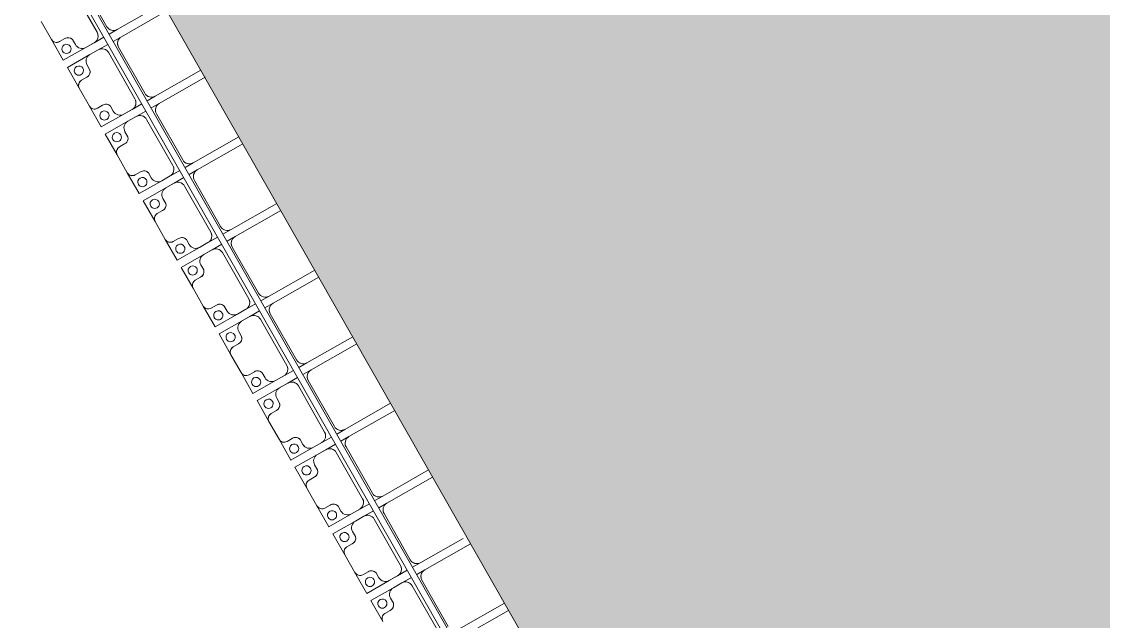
# Model space of a CAD drawing. Header units: millimetres. Extents: x -861324 to 439029, y -308065 to 694685.
# Drawn here: x -205646 to -198590, y -56312 to -52402 of the extents above; entities that cross this region are included whole.
import ezdxf

# ---------------------------------------------------------------- set-up
doc = ezdxf.new("R2010")
doc.units = ezdxf.units.MM
for name, color, linetype, lineweight in [('A-DETL-GENF', 92, 'Continuous', 9), ('A-DETL-THIN', 151, 'Continuous', 9), ('A-GENM', 13, 'Continuous', 9), ('S-BEAM', 12, 'Continuous', 9)]:
    doc.layers.add(name, color=color, linetype=linetype, lineweight=lineweight)

# ---------------------------------------------------------------- blocks, each defined once
blk = doc.blocks.new('Dai phaodi lai - DẢI PHAO ĐI LẠI-25020-BỐ TRÍ BÈ PIN HỒ BẢN MÒNG')
at = {"layer": 'A-GENM', "color": 7}
for p, q in [((41276.8, 0), (41276.8, -343.3)), ((41723.2, -343.3), (41723.2, 0)), ((42223.2, -343.3), (42223.2, 0)), ((42776.8, 0), (42776.8, -343.3)), ((43276.8, 0), (43276.8, -343.3)), ((44723.2, -343.3), (44723.2, 0)), ((40223.2, -343.3), (40223.2, -32.6)), ((40276.8, 0), (40276.8, -343.3)), ((40723.2, -343.3), (40723.2, 0)), ((40776.8, 0), (40776.8, -343.3)), ((41223.2, -343.3), (41223.2, 0)), ((41776.8, 0), (41776.8, -343.3)), ((42276.8, 0), (42276.8, -343.3)), ((42723.2, -343.3), (42723.2, 0)), ((43223.2, -343.3), (43223.2, 0)), ((43723.2, -343.3), (43723.2, 0)), ((43776.8, 0), (43776.8, -343.3)), ((44223.2, -343.3), (44223.2, -25.7)), ((44276.8, 0), (44276.8, -343.3)), ((44776.8, 0), (44776.8, -343.3)), ((40223.2, -343.3), (40223.2, -404.5)), ((40276.8, -404.5), (40276.8, -343.3)), ((40723.2, -343.3), (40723.2, -404.5)), ((40776.8, -404.5), (40776.8, -343.3)), ((41223.2, -343.3), (41223.2, -404.5)), ((41276.8, -404.5), (41276.8, -343.3)), ((41723.2, -343.3), (41723.2, -404.5)), ((41776.8, -404.5), (41776.8, -343.3)), ((42223.2, -343.3), (42223.2, -404.5)), ((42276.8, -404.5), (42276.8, -343.3)), ((42723.2, -343.3), (42723.2, -404.5)), ((42776.8, -404.5), (42776.8, -343.3)), ((43223.2, -343.3), (43223.2, -404.5)), ((43276.8, -404.5), (43276.8, -343.3)), ((43723.2, -343.3), (43723.2, -404.5)), ((43776.8, -404.5), (43776.8, -343.3)), ((44223.2, -343.3), (44223.2, -404.5)), ((44276.8, -404.5), (44276.8, -343.3)), ((39826.8, -393.3), (40173.2, -393.3)), ((40326.8, -393.3), (40673.2, -393.3)), ((40826.8, -393.3), (41173.2, -393.3)), ((41326.8, -393.3), (41673.2, -393.3)), ((41826.8, -393.3), (42173.2, -393.3)), ((42326.8, -393.3), (42673.2, -393.3)), ((42826.8, -393.3), (43173.2, -393.3)), ((43326.8, -393.3), (43673.2, -393.3)), ((43826.8, -393.3), (44173.2, -393.3)), ((44326.8, -393.3), (44673.2, -393.3)), ((40173.2, -466.7), (39826.8, -466.7)), ((40223.2, -444.5), (40223.2, -516.7)), ((40276.8, -516.7), (40276.8, -444.5)), ((40673.2, -466.7), (40326.8, -466.7)), ((40723.2, -444.5), (40723.2, -516.7)), ((40776.8, -516.7), (40776.8, -444.5)), ((41173.2, -466.7), (40826.8, -466.7)), ((41223.2, -444.5), (41223.2, -516.7)), ((41276.8, -516.7), (41276.8, -444.5)), ((41673.2, -466.7), (41326.8, -466.7)), ((41723.2, -444.5), (41723.2, -516.7)), ((41776.8, -516.7), (41776.8, -444.5)), ((42173.2, -466.7), (41826.8, -466.7)), ((42223.2, -444.5), (42223.2, -516.7)), ((42276.8, -516.7), (42276.8, -444.5)), ((42673.2, -466.7), (42326.8, -466.7)), ((42723.2, -444.5), (42723.2, -516.7)), ((42776.8, -516.7), (42776.8, -444.5)), ((43173.2, -466.7), (42826.8, -466.7)), ((43223.2, -444.5), (43223.2, -516.7)), ((43276.8, -516.7), (43276.8, -444.5)), ((43673.2, -466.7), (43326.8, -466.7)), ((43723.2, -444.5), (43723.2, -516.7)), ((43776.8, -516.7), (43776.8, -444.5)), ((44173.2, -466.7), (43826.8, -466.7)), ((44223.2, -444.5), (44223.2, -516.7)), ((44276.8, -516.7), (44276.8, -444.5)), ((44673.2, -466.7), (44326.8, -466.7)), ((40223.2, -579.3), (40223.2, -516.7)), ((40276.8, -516.7), (40276.8, -579.3)), ((40723.2, -579.3), (40723.2, -516.7)), ((40776.8, -516.7), (40776.8, -579.3)), ((41223.2, -579.3), (41223.2, -516.7)), ((41276.8, -516.7), (41276.8, -579.3)), ((41723.2, -579.3), (41723.2, -516.7)), ((41776.8, -516.7), (41776.8, -579.3)), ((42223.2, -579.3), (42223.2, -516.7)), ((42276.8, -516.7), (42276.8, -579.3)), ((42723.2, -579.3), (42723.2, -516.7)), ((42776.8, -516.7), (42776.8, -579.3)), ((43223.2, -579.3), (43223.2, -516.7)), ((43276.8, -516.7), (43276.8, -579.3)), ((43723.2, -579.3), (43723.2, -516.7)), ((43776.8, -516.7), (43776.8, -579.3)), ((44223.2, -579.3), (44223.2, -516.7)), ((44276.8, -516.7), (44276.8, -579.3)), ((40135.7, -629.3), (40173.2, -629.3)), ((40326.8, -629.3), (40364.3, -629.3)), ((40635.7, -629.3), (40673.2, -629.3)), ((40826.8, -629.3), (40864.3, -629.3)), ((41135.7, -629.3), (41173.2, -629.3)), ((41326.8, -629.3), (41364.3, -629.3)), ((41635.7, -629.3), (41673.2, -629.3)), ((41826.8, -629.3), (41864.3, -629.3)), ((42135.7, -629.3), (42173.2, -629.3)), ((42326.8, -629.3), (42364.3, -629.3)), ((42635.7, -629.3), (42673.2, -629.3)), ((42826.8, -629.3), (42864.3, -629.3)), ((43135.7, -629.3), (43173.2, -629.3)), ((43326.8, -629.3), (43364.3, -629.3)), ((43635.7, -629.3), (43673.2, -629.3)), ((43826.8, -629.3), (43864.3, -629.3)), ((44135.7, -629.3), (44173.2, -629.3)), ((44326.8, -629.3), (44364.3, -629.3)), ((40104.9, -710.4), (40104.9, -670.7)), ((40395.1, -670.7), (40395.1, -710.4)), ((40604.9, -710.4), (40604.9, -670.7)), ((40895.1, -670.7), (40895.1, -710.4)), ((41104.9, -710.4), (41104.9, -670.7)), ((41395.1, -670.7), (41395.1, -710.4)), ((41604.9, -710.4), (41604.9, -670.7)), ((41895.1, -670.7), (41895.1, -710.4)), ((42104.9, -710.4), (42104.9, -670.7)), ((42395.1, -670.7), (42395.1, -710.4)), ((42604.9, -710.4), (42604.9, -670.7)), ((42895.1, -670.7), (42895.1, -710.4)), ((43104.9, -710.4), (43104.9, -670.7)), ((43395.1, -670.7), (43395.1, -710.4)), ((43604.9, -710.4), (43604.9, -670.7)), ((43895.1, -670.7), (43895.1, -710.4)), ((44104.9, -710.4), (44104.9, -670.7)), ((44395.1, -670.7), (44395.1, -710.4)), ((39933.1, -748.4), (40066.9, -748.4)), ((40433.1, -748.4), (40566.9, -748.4)), ((40933.1, -748.4), (41066.9, -748.4)), ((41433.1, -748.4), (41566.9, -748.4)), ((41933.1, -748.4), (42066.9, -748.4)), ((42433.1, -748.4), (42566.9, -748.4)), ((42933.1, -748.4), (43066.9, -748.4)), ((43433.1, -748.4), (43566.9, -748.4)), ((43933.1, -748.4), (44066.9, -748.4))]:
    blk.add_line(p, q, dxfattribs=at)
at = {"layer": 'A-GENM', "color": 9}
for p, q in [((40223.2, -343.3), (40223.2, -404.5)), ((40276.8, -404.5), (40276.8, -343.3)), ((40723.2, -343.3), (40723.2, -404.5)), ((40776.8, -404.5), (40776.8, -343.3)), ((41223.2, -343.3), (41223.2, -404.5)), ((41276.8, -404.5), (41276.8, -343.3)), ((41723.2, -343.3), (41723.2, -404.5)), ((41776.8, -404.5), (41776.8, -343.3)), ((42223.2, -343.3), (42223.2, -404.5)), ((42276.8, -404.5), (42276.8, -343.3)), ((42723.2, -343.3), (42723.2, -404.5)), ((42776.8, -404.5), (42776.8, -343.3)), ((43223.2, -343.3), (43223.2, -404.5)), ((43276.8, -404.5), (43276.8, -343.3)), ((43723.2, -343.3), (43723.2, -404.5)), ((43776.8, -404.5), (43776.8, -343.3)), ((44223.2, -343.3), (44223.2, -404.5)), ((44276.8, -404.5), (44276.8, -343.3)), ((40223.2, -444.5), (40223.2, -579.3)), ((40276.8, -579.3), (40276.8, -444.5)), ((40723.2, -444.5), (40723.2, -579.3)), ((40776.8, -579.3), (40776.8, -444.5)), ((41223.2, -444.5), (41223.2, -579.3)), ((41276.8, -579.3), (41276.8, -444.5)), ((41723.2, -444.5), (41723.2, -579.3)), ((41776.8, -579.3), (41776.8, -444.5)), ((42223.2, -444.5), (42223.2, -579.3)), ((42276.8, -579.3), (42276.8, -444.5)), ((42723.2, -444.5), (42723.2, -579.3)), ((42776.8, -579.3), (42776.8, -444.5)), ((43223.2, -444.5), (43223.2, -579.3)), ((43276.8, -579.3), (43276.8, -444.5)), ((43723.2, -444.5), (43723.2, -579.3)), ((43776.8, -579.3), (43776.8, -444.5)), ((44223.2, -444.5), (44223.2, -579.3)), ((44276.8, -579.3), (44276.8, -444.5)), ((40173.2, -629.3), (40135.7, -629.3)), ((40173.2, -629.3), (40135.7, -629.3)), ((40135.7, -629.3), (40173.2, -629.3)), ((40223.2, -579.3), (40223.2, -748.4)), ((40223.2, -748.4), (40223.2, -579.3)), ((40276.8, -748.4), (40276.8, -579.3)), ((40276.8, -579.3), (40276.8, -748.4)), ((40364.3, -629.3), (40326.8, -629.3)), ((40364.3, -629.3), (40326.8, -629.3)), ((40326.8, -629.3), (40364.3, -629.3)), ((40673.2, -629.3), (40635.7, -629.3)), ((40673.2, -629.3), (40635.7, -629.3)), ((40635.7, -629.3), (40673.2, -629.3)), ((40723.2, -579.3), (40723.2, -748.4)), ((40723.2, -748.4), (40723.2, -579.3)), ((40776.8, -748.4), (40776.8, -579.3)), ((40776.8, -579.3), (40776.8, -748.4)), ((40864.3, -629.3), (40826.8, -629.3)), ((40864.3, -629.3), (40826.8, -629.3)), ((40826.8, -629.3), (40864.3, -629.3)), ((41173.2, -629.3), (41135.7, -629.3)), ((41173.2, -629.3), (41135.7, -629.3)), ((41135.7, -629.3), (41173.2, -629.3)), ((41223.2, -579.3), (41223.2, -748.4)), ((41223.2, -748.4), (41223.2, -579.3)), ((41276.8, -748.4), (41276.8, -579.3)), ((41276.8, -579.3), (41276.8, -748.4)), ((41364.3, -629.3), (41326.8, -629.3)), ((41364.3, -629.3), (41326.8, -629.3)), ((41326.8, -629.3), (41364.3, -629.3)), ((41673.2, -629.3), (41635.7, -629.3)), ((41673.2, -629.3), (41635.7, -629.3)), ((41635.7, -629.3), (41673.2, -629.3)), ((41723.2, -579.3), (41723.2, -748.4)), ((41723.2, -748.4), (41723.2, -579.3)), ((41776.8, -748.4), (41776.8, -579.3)), ((41776.8, -579.3), (41776.8, -748.4)), ((41864.3, -629.3), (41826.8, -629.3)), ((41864.3, -629.3), (41826.8, -629.3)), ((41826.8, -629.3), (41864.3, -629.3)), ((42173.2, -629.3), (42135.7, -629.3)), ((42173.2, -629.3), (42135.7, -629.3)), ((42135.7, -629.3), (42173.2, -629.3)), ((42223.2, -579.3), (42223.2, -748.4)), ((42223.2, -748.4), (42223.2, -579.3)), ((42276.8, -748.4), (42276.8, -579.3)), ((42276.8, -579.3), (42276.8, -748.4)), ((42364.3, -629.3), (42326.8, -629.3)), ((42364.3, -629.3), (42326.8, -629.3)), ((42326.8, -629.3), (42364.3, -629.3)), ((42673.2, -629.3), (42635.7, -629.3)), ((42673.2, -629.3), (42635.7, -629.3)), ((42635.7, -629.3), (42673.2, -629.3)), ((42723.2, -579.3), (42723.2, -748.4)), ((42723.2, -748.4), (42723.2, -579.3)), ((42776.8, -748.4), (42776.8, -579.3)), ((42776.8, -579.3), (42776.8, -748.4)), ((42864.3, -629.3), (42826.8, -629.3)), ((42864.3, -629.3), (42826.8, -629.3)), ((42826.8, -629.3), (42864.3, -629.3)), ((43173.2, -629.3), (43135.7, -629.3)), ((43173.2, -629.3), (43135.7, -629.3)), ((43135.7, -629.3), (43173.2, -629.3)), ((43223.2, -579.3), (43223.2, -748.4)), ((43223.2, -748.4), (43223.2, -579.3)), ((43276.8, -748.4), (43276.8, -579.3)), ((43276.8, -579.3), (43276.8, -748.4)), ((43364.3, -629.3), (43326.8, -629.3)), ((43364.3, -629.3), (43326.8, -629.3)), ((43326.8, -629.3), (43364.3, -629.3)), ((43673.2, -629.3), (43635.7, -629.3)), ((43673.2, -629.3), (43635.7, -629.3)), ((43635.7, -629.3), (43673.2, -629.3)), ((43723.2, -579.3), (43723.2, -748.4)), ((43723.2, -748.4), (43723.2, -579.3)), ((43776.8, -748.4), (43776.8, -579.3)), ((43776.8, -579.3), (43776.8, -748.4)), ((43864.3, -629.3), (43826.8, -629.3)), ((43864.3, -629.3), (43826.8, -629.3)), ((43826.8, -629.3), (43864.3, -629.3)), ((44173.2, -629.3), (44135.7, -629.3)), ((44173.2, -629.3), (44135.7, -629.3)), ((44135.7, -629.3), (44173.2, -629.3)), ((44223.2, -579.3), (44223.2, -748.4)), ((44223.2, -748.4), (44223.2, -579.3)), ((44276.8, -748.4), (44276.8, -579.3)), ((44276.8, -579.3), (44276.8, -748.4)), ((44364.3, -629.3), (44326.8, -629.3)), ((44364.3, -629.3), (44326.8, -629.3)), ((44326.8, -629.3), (44364.3, -629.3)), ((40104.9, -670.7), (40104.9, -710.4)), ((40104.9, -670.7), (40104.9, -710.4)), ((40104.9, -710.4), (40104.9, -670.7)), ((40604.9, -670.7), (40604.9, -710.4)), ((40604.9, -670.7), (40604.9, -710.4)), ((40604.9, -710.4), (40604.9, -670.7)), ((41104.9, -670.7), (41104.9, -710.4)), ((41104.9, -670.7), (41104.9, -710.4)), ((41104.9, -710.4), (41104.9, -670.7)), ((41604.9, -670.7), (41604.9, -710.4)), ((41604.9, -670.7), (41604.9, -710.4)), ((41604.9, -710.4), (41604.9, -670.7)), ((42104.9, -670.7), (42104.9, -710.4)), ((42104.9, -670.7), (42104.9, -710.4)), ((42104.9, -710.4), (42104.9, -670.7)), ((42604.9, -670.7), (42604.9, -710.4)), ((42604.9, -670.7), (42604.9, -710.4)), ((42604.9, -710.4), (42604.9, -670.7)), ((43104.9, -670.7), (43104.9, -710.4)), ((43104.9, -670.7), (43104.9, -710.4)), ((43104.9, -710.4), (43104.9, -670.7)), ((43604.9, -670.7), (43604.9, -710.4)), ((43604.9, -670.7), (43604.9, -710.4)), ((43604.9, -710.4), (43604.9, -670.7)), ((44104.9, -670.7), (44104.9, -710.4)), ((44104.9, -670.7), (44104.9, -710.4)), ((44104.9, -710.4), (44104.9, -670.7)), ((40223.2, -748.4), (40066.9, -748.4)), ((40066.9, -748.4), (40223.2, -748.4)), ((40433.1, -748.4), (40276.8, -748.4)), ((40276.8, -748.4), (40433.1, -748.4)), ((40723.2, -748.4), (40566.9, -748.4)), ((40566.9, -748.4), (40723.2, -748.4)), ((40933.1, -748.4), (40776.8, -748.4)), ((40776.8, -748.4), (40933.1, -748.4)), ((41223.2, -748.4), (41066.9, -748.4)), ((41066.9, -748.4), (41223.2, -748.4)), ((41433.1, -748.4), (41276.8, -748.4)), ((41276.8, -748.4), (41433.1, -748.4)), ((41723.2, -748.4), (41566.9, -748.4)), ((41566.9, -748.4), (41723.2, -748.4)), ((41933.1, -748.4), (41776.8, -748.4)), ((41776.8, -748.4), (41933.1, -748.4)), ((42223.2, -748.4), (42066.9, -748.4)), ((42066.9, -748.4), (42223.2, -748.4)), ((42433.1, -748.4), (42276.8, -748.4)), ((42276.8, -748.4), (42433.1, -748.4)), ((42723.2, -748.4), (42566.9, -748.4)), ((42566.9, -748.4), (42723.2, -748.4)), ((42933.1, -748.4), (42776.8, -748.4)), ((42776.8, -748.4), (42933.1, -748.4)), ((43223.2, -748.4), (43066.9, -748.4)), ((43066.9, -748.4), (43223.2, -748.4)), ((43433.1, -748.4), (43276.8, -748.4)), ((43276.8, -748.4), (43433.1, -748.4)), ((43723.2, -748.4), (43566.9, -748.4)), ((43566.9, -748.4), (43723.2, -748.4)), ((43933.1, -748.4), (43776.8, -748.4)), ((43776.8, -748.4), (43933.1, -748.4)), ((44223.2, -748.4), (44066.9, -748.4)), ((44066.9, -748.4), (44223.2, -748.4)), ((44433.1, -748.4), (44276.8, -748.4)), ((44276.8, -748.4), (44433.1, -748.4))]:
    blk.add_line(p, q, dxfattribs=at)
at = {"layer": 'A-GENM', "color": 7}
for centre, radius, start, end in [((40173.2, -343.3), 50, 270, 0), ((40173.2, -343.3), 50, 300, 0), ((40326.8, -343.3), 50, 180, 270), ((40673.2, -343.3), 50, 270, 0), ((40673.2, -343.3), 50, 300, 0), ((40826.8, -343.3), 50, 180, 270), ((41173.2, -343.3), 50, 270, 0), ((41173.2, -343.3), 50, 300, 0), ((41326.8, -343.3), 50, 180, 270), ((41673.2, -343.3), 50, 270, 0), ((41673.2, -343.3), 50, 300, 0), ((41826.8, -343.3), 50, 180, 270), ((42173.2, -343.3), 50, 270, 0), ((42173.2, -343.3), 50, 300, 0), ((42326.8, -343.3), 50, 180, 270), ((42673.2, -343.3), 50, 270, 0), ((42673.2, -343.3), 50, 300, 0), ((42826.8, -343.3), 50, 180, 270), ((43173.2, -343.3), 50, 270, 0), ((43173.2, -343.3), 50, 300, 0), ((43326.8, -343.3), 50, 180, 270), ((43673.2, -343.3), 50, 270, 0), ((43673.2, -343.3), 50, 300, 0), ((43826.8, -343.3), 50, 180, 270), ((44173.2, -343.3), 50, 270, 0), ((44173.2, -343.3), 50, 300, 0), ((44326.8, -343.3), 50, 180, 270), ((40326.8, -343.3), 50, 210, 270), ((40826.8, -343.3), 50, 210, 270), ((41326.8, -343.3), 50, 210, 270), ((41826.8, -343.3), 50, 210, 270), ((42326.8, -343.3), 50, 210, 270), ((42826.8, -343.3), 50, 210, 270), ((43326.8, -343.3), 50, 210, 270), ((43826.8, -343.3), 50, 210, 270), ((44326.8, -343.3), 50, 210, 270), ((40173.2, -516.7), 50, 360, 90), ((40173.2, -516.7), 50, 30, 90), ((40326.8, -516.7), 50, 90, 180), ((40326.8, -516.7), 50, 120, 180), ((40673.2, -516.7), 50, 360, 90), ((40673.2, -516.7), 50, 30, 90), ((40826.8, -516.7), 50, 90, 180), ((40826.8, -516.7), 50, 120, 180), ((41173.2, -516.7), 50, 360, 90), ((41173.2, -516.7), 50, 30, 90), ((41326.8, -516.7), 50, 90, 180), ((41326.8, -516.7), 50, 120, 180), ((41673.2, -516.7), 50, 360, 90), ((41673.2, -516.7), 50, 30, 90), ((41826.8, -516.7), 50, 90, 180), ((41826.8, -516.7), 50, 120, 180), ((42173.2, -516.7), 50, 360, 90), ((42173.2, -516.7), 50, 30, 90), ((42326.8, -516.7), 50, 90, 180), ((42326.8, -516.7), 50, 120, 180), ((42673.2, -516.7), 50, 360, 90), ((42673.2, -516.7), 50, 30, 90), ((42826.8, -516.7), 50, 90, 180), ((42826.8, -516.7), 50, 120, 180), ((43173.2, -516.7), 50, 360, 90), ((43173.2, -516.7), 50, 30, 90), ((43326.8, -516.7), 50, 90, 180), ((43326.8, -516.7), 50, 120, 180), ((43673.2, -516.7), 50, 360, 90), ((43673.2, -516.7), 50, 30, 90), ((43826.8, -516.7), 50, 90, 180), ((43826.8, -516.7), 50, 120, 180), ((44173.2, -516.7), 50, 360, 90), ((44173.2, -516.7), 50, 30, 90), ((44326.8, -516.7), 50, 90, 180), ((44326.8, -516.7), 50, 120, 180), ((40144.8, -668.2), 40, 103.18854, 183.50807), ((40173.2, -579.3), 50, 270, 360), ((40326.8, -579.3), 50, 180, 270), ((40355.2, -668.2), 40, 356.49193, 76.81146), ((40644.8, -668.2), 40, 103.18854, 183.50807), ((40673.2, -579.3), 50, 270, 360), ((40826.8, -579.3), 50, 180, 270), ((40855.2, -668.2), 40, 356.49193, 76.81146), ((41144.8, -668.2), 40, 103.18854, 183.50807), ((41173.2, -579.3), 50, 270, 360), ((41326.8, -579.3), 50, 180, 270), ((41355.2, -668.2), 40, 356.49193, 76.81146), ((41644.8, -668.2), 40, 103.18854, 183.50807), ((41673.2, -579.3), 50, 270, 360), ((41826.8, -579.3), 50, 180, 270), ((41855.2, -668.2), 40, 356.49193, 76.81146), ((42144.8, -668.2), 40, 103.18854, 183.50807), ((42173.2, -579.3), 50, 270, 360), ((42326.8, -579.3), 50, 180, 270), ((42355.2, -668.2), 40, 356.49193, 76.81146), ((42644.8, -668.2), 40, 103.18854, 183.50807), ((42673.2, -579.3), 50, 270, 360), ((42826.8, -579.3), 50, 180, 270), ((42855.2, -668.2), 40, 356.49193, 76.81146), ((43144.8, -668.2), 40, 103.18854, 183.50807), ((43173.2, -579.3), 50, 270, 360), ((43326.8, -579.3), 50, 180, 270), ((43355.2, -668.2), 40, 356.49193, 76.81146), ((43644.8, -668.2), 40, 103.18854, 183.50807), ((43673.2, -579.3), 50, 270, 360), ((43826.8, -579.3), 50, 180, 270), ((43855.2, -668.2), 40, 356.49193, 76.81146), ((44144.8, -668.2), 40, 103.18854, 183.50807), ((44173.2, -579.3), 50, 270, 360), ((44326.8, -579.3), 50, 180, 270), ((44355.2, -668.2), 40, 356.49193, 76.81146), ((40066.9, -710.4), 38, 270, 0), ((40433.1, -710.4), 38, 180, 270), ((40566.9, -710.4), 38, 270, 0), ((40933.1, -710.4), 38, 180, 270), ((41066.9, -710.4), 38, 270, 0), ((41433.1, -710.4), 38, 180, 270), ((41566.9, -710.4), 38, 270, 0), ((41933.1, -710.4), 38, 180, 270), ((42066.9, -710.4), 38, 270, 0), ((42433.1, -710.4), 38, 180, 270), ((42566.9, -710.4), 38, 270, 0), ((42933.1, -710.4), 38, 180, 270), ((43066.9, -710.4), 38, 270, 0), ((43433.1, -710.4), 38, 180, 270), ((43566.9, -710.4), 38, 270, 0), ((43933.1, -710.4), 38, 180, 270), ((44066.9, -710.4), 38, 270, 0), ((44433.1, -710.4), 38, 180, 270)]:
    blk.add_arc(centre, radius, start, end, dxfattribs=at)
at = {"layer": 'A-GENM', "color": 9}
for centre, radius, start, end in [((40144.8, -668.2), 40, 103.18854, 129.96172), ((40144.8, -668.2), 40, 103.18854, 129.96172), ((40144.8, -668.2), 40, 103.18854, 129.96172), ((40173.2, -579.3), 50, 270, 360), ((40173.2, -579.3), 50, 270, 360), ((40173.2, -579.3), 50, 270, 360), ((40326.8, -579.3), 50, 180, 270), ((40326.8, -579.3), 50, 180, 270), ((40326.8, -579.3), 50, 180, 270), ((40355.2, -668.2), 40, 63.42487, 76.81146), ((40355.2, -668.2), 40, 63.42487, 76.81146), ((40355.2, -668.2), 40, 63.42487, 76.81146), ((40644.8, -668.2), 40, 103.18854, 129.96172), ((40644.8, -668.2), 40, 103.18854, 129.96172), ((40644.8, -668.2), 40, 103.18854, 129.96172), ((40673.2, -579.3), 50, 270, 0), ((40673.2, -579.3), 50, 270, 0), ((40673.2, -579.3), 50, 270, 360), ((40826.8, -579.3), 50, 180, 270), ((40826.8, -579.3), 50, 180, 270), ((40826.8, -579.3), 50, 180, 270), ((40855.2, -668.2), 40, 63.42487, 76.81146), ((40855.2, -668.2), 40, 63.42487, 76.81146), ((40855.2, -668.2), 40, 63.42487, 76.81146), ((41144.8, -668.2), 40, 103.18854, 129.96172), ((41144.8, -668.2), 40, 103.18854, 129.96172), ((41144.8, -668.2), 40, 103.18854, 129.96172), ((41173.2, -579.3), 50, 270, 360), ((41173.2, -579.3), 50, 270, 360), ((41173.2, -579.3), 50, 270, 360), ((41326.8, -579.3), 50, 180, 270), ((41326.8, -579.3), 50, 180, 270), ((41326.8, -579.3), 50, 180, 270), ((41355.2, -668.2), 40, 63.42487, 76.81146), ((41355.2, -668.2), 40, 63.42487, 76.81146), ((41355.2, -668.2), 40, 63.42487, 76.81146), ((41644.8, -668.2), 40, 103.18854, 129.96172), ((41644.8, -668.2), 40, 103.18854, 129.96172), ((41644.8, -668.2), 40, 103.18854, 129.96172), ((41673.2, -579.3), 50, 270, 0), ((41673.2, -579.3), 50, 270, 0), ((41673.2, -579.3), 50, 270, 360), ((41826.8, -579.3), 50, 180, 270), ((41826.8, -579.3), 50, 180, 270), ((41826.8, -579.3), 50, 180, 270), ((41855.2, -668.2), 40, 63.42487, 76.81146), ((41855.2, -668.2), 40, 63.42487, 76.81146), ((41855.2, -668.2), 40, 63.42487, 76.81146), ((42144.8, -668.2), 40, 103.18854, 129.96172), ((42144.8, -668.2), 40, 103.18854, 129.96172), ((42144.8, -668.2), 40, 103.18854, 129.96172), ((42173.2, -579.3), 50, 270, 360), ((42173.2, -579.3), 50, 270, 360), ((42173.2, -579.3), 50, 270, 360), ((42326.8, -579.3), 50, 180, 270), ((42326.8, -579.3), 50, 180, 270), ((42326.8, -579.3), 50, 180, 270), ((42355.2, -668.2), 40, 63.42487, 76.81146), ((42355.2, -668.2), 40, 63.42487, 76.81146), ((42355.2, -668.2), 40, 63.42487, 76.81146), ((42644.8, -668.2), 40, 103.18854, 129.96172), ((42644.8, -668.2), 40, 103.18854, 129.96172), ((42644.8, -668.2), 40, 103.18854, 129.96172), ((42673.2, -579.3), 50, 270, 360), ((42673.2, -579.3), 50, 270, 360), ((42673.2, -579.3), 50, 270, 360), ((42826.8, -579.3), 50, 180, 270), ((42826.8, -579.3), 50, 180, 270), ((42826.8, -579.3), 50, 180, 270), ((42855.2, -668.2), 40, 63.42487, 76.81146), ((42855.2, -668.2), 40, 63.42487, 76.81146), ((42855.2, -668.2), 40, 63.42487, 76.81146), ((43144.8, -668.2), 40, 103.18854, 129.96172), ((43144.8, -668.2), 40, 103.18854, 129.96172), ((43144.8, -668.2), 40, 103.18854, 129.96172), ((43173.2, -579.3), 50, 270, 0), ((43173.2, -579.3), 50, 270, 0), ((43173.2, -579.3), 50, 270, 360), ((43326.8, -579.3), 50, 180, 270), ((43326.8, -579.3), 50, 180, 270), ((43326.8, -579.3), 50, 180, 270), ((43355.2, -668.2), 40, 63.42487, 76.81146), ((43355.2, -668.2), 40, 63.42487, 76.81146), ((43355.2, -668.2), 40, 63.42487, 76.81146), ((43644.8, -668.2), 40, 103.18854, 129.96172), ((43644.8, -668.2), 40, 103.18854, 129.96172), ((43644.8, -668.2), 40, 103.18854, 129.96172), ((43673.2, -579.3), 50, 270, 360), ((43673.2, -579.3), 50, 270, 360), ((43673.2, -579.3), 50, 270, 360), ((43826.8, -579.3), 50, 180, 270), ((43826.8, -579.3), 50, 180, 270), ((43826.8, -579.3), 50, 180, 270), ((43855.2, -668.2), 40, 63.42487, 76.81146), ((43855.2, -668.2), 40, 63.42487, 76.81146), ((43855.2, -668.2), 40, 63.42487, 76.81146), ((44144.8, -668.2), 40, 103.18854, 129.96172), ((44144.8, -668.2), 40, 103.18854, 129.96172), ((44144.8, -668.2), 40, 103.18854, 129.96172), ((44173.2, -579.3), 50, 270, 360), ((44173.2, -579.3), 50, 270, 360), ((44173.2, -579.3), 50, 270, 360), ((44326.8, -579.3), 50, 180, 270), ((44326.8, -579.3), 50, 180, 270), ((44326.8, -579.3), 50, 180, 270), ((44355.2, -668.2), 40, 63.42487, 76.81146), ((44355.2, -668.2), 40, 63.42487, 76.81146), ((44355.2, -668.2), 40, 63.42487, 76.81146), ((40144.8, -668.2), 40, 143.34831, 183.50807), ((40144.8, -668.2), 40, 143.34831, 183.50807), ((40144.8, -668.2), 40, 143.34831, 183.50807), ((40168.4, -693.3), 30, 90, 270), ((40168.4, -693.3), 30, 90, 270), ((40168.4, -693.3), 30, 270, 90), ((40168.4, -693.3), 30, 270, 90), ((40331.6, -693.3), 30, 90, 270), ((40331.6, -693.3), 30, 90, 270), ((40331.6, -693.3), 30, 270, 90), ((40331.6, -693.3), 30, 270, 90), ((40355.2, -668.2), 40, 356.49193, 50.03828), ((40355.2, -668.2), 40, 356.49193, 50.03828), ((40355.2, -668.2), 40, 356.49193, 50.03828), ((40644.8, -668.2), 40, 143.34831, 183.50807), ((40644.8, -668.2), 40, 143.34831, 183.50807), ((40644.8, -668.2), 40, 143.34831, 183.50807), ((40668.4, -693.3), 30, 90, 270), ((40668.4, -693.3), 30, 90, 270), ((40668.4, -693.3), 30, 270, 90), ((40668.4, -693.3), 30, 270, 90), ((40831.6, -693.3), 30, 90, 270), ((40831.6, -693.3), 30, 90, 270), ((40831.6, -693.3), 30, 270, 90), ((40831.6, -693.3), 30, 270, 90), ((40855.2, -668.2), 40, 356.49193, 50.03828), ((40855.2, -668.2), 40, 356.49193, 50.03828), ((40855.2, -668.2), 40, 356.49193, 50.03828), ((41144.8, -668.2), 40, 143.34831, 183.50807), ((41144.8, -668.2), 40, 143.34831, 183.50807), ((41144.8, -668.2), 40, 143.34831, 183.50807), ((41168.4, -693.3), 30, 90, 270), ((41168.4, -693.3), 30, 90, 270), ((41168.4, -693.3), 30, 270, 90), ((41168.4, -693.3), 30, 270, 90), ((41331.6, -693.3), 30, 90, 270), ((41331.6, -693.3), 30, 90, 270), ((41331.6, -693.3), 30, 270, 90), ((41331.6, -693.3), 30, 270, 90), ((41355.2, -668.2), 40, 356.49193, 50.03828), ((41355.2, -668.2), 40, 356.49193, 50.03828), ((41355.2, -668.2), 40, 356.49193, 50.03828), ((41644.8, -668.2), 40, 143.34831, 183.50807), ((41644.8, -668.2), 40, 143.34831, 183.50807), ((41644.8, -668.2), 40, 143.34831, 183.50807), ((41668.4, -693.3), 30, 90, 270), ((41668.4, -693.3), 30, 90, 270), ((41668.4, -693.3), 30, 270, 90), ((41668.4, -693.3), 30, 270, 90), ((41831.6, -693.3), 30, 90, 270), ((41831.6, -693.3), 30, 90, 270), ((41831.6, -693.3), 30, 270, 90), ((41831.6, -693.3), 30, 270, 90), ((41855.2, -668.2), 40, 356.49193, 50.03828), ((41855.2, -668.2), 40, 356.49193, 50.03828), ((41855.2, -668.2), 40, 356.49193, 50.03828), ((42144.8, -668.2), 40, 143.34831, 183.50807), ((42144.8, -668.2), 40, 143.34831, 183.50807), ((42144.8, -668.2), 40, 143.34831, 183.50807), ((42168.4, -693.3), 30, 90, 270), ((42168.4, -693.3), 30, 90, 270), ((42168.4, -693.3), 30, 270, 90), ((42168.4, -693.3), 30, 270, 90), ((42331.6, -693.3), 30, 90, 270), ((42331.6, -693.3), 30, 90, 270), ((42331.6, -693.3), 30, 270, 90), ((42331.6, -693.3), 30, 270, 90), ((42355.2, -668.2), 40, 356.49193, 50.03828), ((42355.2, -668.2), 40, 356.49193, 50.03828), ((42355.2, -668.2), 40, 356.49193, 50.03828), ((42644.8, -668.2), 40, 143.34831, 183.50807), ((42644.8, -668.2), 40, 143.34831, 183.50807), ((42644.8, -668.2), 40, 143.34831, 183.50807), ((42668.4, -693.3), 30, 90, 270), ((42668.4, -693.3), 30, 90, 270), ((42668.4, -693.3), 30, 270, 90), ((42668.4, -693.3), 30, 270, 90), ((42831.6, -693.3), 30, 90, 270), ((42831.6, -693.3), 30, 90, 270), ((42831.6, -693.3), 30, 270, 90), ((42831.6, -693.3), 30, 270, 90), ((42855.2, -668.2), 40, 356.49193, 50.03828), ((42855.2, -668.2), 40, 356.49193, 50.03828), ((42855.2, -668.2), 40, 356.49193, 50.03828), ((43144.8, -668.2), 40, 143.34831, 183.50807), ((43144.8, -668.2), 40, 143.34831, 183.50807), ((43144.8, -668.2), 40, 143.34831, 183.50807), ((43168.4, -693.3), 30, 90, 270), ((43168.4, -693.3), 30, 90, 270), ((43168.4, -693.3), 30, 270, 90), ((43168.4, -693.3), 30, 270, 90), ((43331.6, -693.3), 30, 90, 270), ((43331.6, -693.3), 30, 90, 270), ((43331.6, -693.3), 30, 270, 90), ((43331.6, -693.3), 30, 270, 90), ((43355.2, -668.2), 40, 356.49193, 50.03828), ((43355.2, -668.2), 40, 356.49193, 50.03828), ((43355.2, -668.2), 40, 356.49193, 50.03828), ((43644.8, -668.2), 40, 143.34831, 183.50807), ((43644.8, -668.2), 40, 143.34831, 183.50807), ((43644.8, -668.2), 40, 143.34831, 183.50807), ((43668.4, -693.3), 30, 90, 270), ((43668.4, -693.3), 30, 90, 270), ((43668.4, -693.3), 30, 270, 90), ((43668.4, -693.3), 30, 270, 90), ((43831.6, -693.3), 30, 90, 270), ((43831.6, -693.3), 30, 90, 270), ((43831.6, -693.3), 30, 270, 90), ((43831.6, -693.3), 30, 270, 90), ((43855.2, -668.2), 40, 356.49193, 50.03828), ((43855.2, -668.2), 40, 356.49193, 50.03828), ((43855.2, -668.2), 40, 356.49193, 50.03828), ((44144.8, -668.2), 40, 143.34831, 183.50807), ((44144.8, -668.2), 40, 143.34831, 183.50807), ((44144.8, -668.2), 40, 143.34831, 183.50807), ((44168.4, -693.3), 30, 90, 270), ((44168.4, -693.3), 30, 90, 270), ((44168.4, -693.3), 30, 270, 90), ((44168.4, -693.3), 30, 270, 90), ((44331.6, -693.3), 30, 90, 270), ((44331.6, -693.3), 30, 90, 270), ((44331.6, -693.3), 30, 270, 90), ((44331.6, -693.3), 30, 270, 90), ((44355.2, -668.2), 40, 356.49193, 50.03828), ((44355.2, -668.2), 40, 356.49193, 50.03828), ((44355.2, -668.2), 40, 356.49193, 50.03828), ((40066.9, -710.4), 38, 270, 0), ((40066.9, -710.4), 38, 270, 360), ((40066.9, -710.4), 38, 270, 0), ((40433.1, -710.4), 38, 195, 270), ((40433.1, -710.4), 38, 195, 270), ((40433.1, -710.4), 38, 195, 270), ((40566.9, -710.4), 38, 270, 0), ((40566.9, -710.4), 38, 270, 360), ((40566.9, -710.4), 38, 270, 0), ((40933.1, -710.4), 38, 195, 270), ((40933.1, -710.4), 38, 195, 270), ((40933.1, -710.4), 38, 195, 270), ((41066.9, -710.4), 38, 270, 0), ((41066.9, -710.4), 38, 270, 360), ((41066.9, -710.4), 38, 270, 0), ((41433.1, -710.4), 38, 195, 270), ((41433.1, -710.4), 38, 195, 270), ((41433.1, -710.4), 38, 195, 270), ((41566.9, -710.4), 38, 270, 0), ((41566.9, -710.4), 38, 270, 360), ((41566.9, -710.4), 38, 270, 0), ((41933.1, -710.4), 38, 195, 270), ((41933.1, -710.4), 38, 195, 270), ((41933.1, -710.4), 38, 195, 270), ((42066.9, -710.4), 38, 270, 0), ((42066.9, -710.4), 38, 270, 360), ((42066.9, -710.4), 38, 270, 0), ((42433.1, -710.4), 38, 195, 270), ((42433.1, -710.4), 38, 195, 270), ((42433.1, -710.4), 38, 195, 270), ((42566.9, -710.4), 38, 270, 0), ((42566.9, -710.4), 38, 270, 360), ((42566.9, -710.4), 38, 270, 0), ((42933.1, -710.4), 38, 195, 270), ((42933.1, -710.4), 38, 195, 270), ((42933.1, -710.4), 38, 195, 270), ((43066.9, -710.4), 38, 270, 0), ((43066.9, -710.4), 38, 270, 360), ((43066.9, -710.4), 38, 270, 0), ((43433.1, -710.4), 38, 195, 270), ((43433.1, -710.4), 38, 195, 270), ((43433.1, -710.4), 38, 195, 270), ((43566.9, -710.4), 38, 270, 0), ((43566.9, -710.4), 38, 270, 360), ((43566.9, -710.4), 38, 270, 0), ((43933.1, -710.4), 38, 195, 270), ((43933.1, -710.4), 38, 195, 270), ((43933.1, -710.4), 38, 195, 270), ((44066.9, -710.4), 38, 270, 0), ((44066.9, -710.4), 38, 270, 360), ((44066.9, -710.4), 38, 270, 0), ((44433.1, -710.4), 38, 195, 270), ((44433.1, -710.4), 38, 195, 270), ((44433.1, -710.4), 38, 195, 270)]:
    blk.add_arc(centre, radius, start, end, dxfattribs=at)
blk = doc.blocks.new('Dầm C52 - Dầm C52-V170-BỐ TRÍ BÈ PIN HỒ BẢN MÒNG')
at = {"layer": 'S-BEAM', "color": 7}
for p, q in [((-52556.1, 20), (52556.1, 20)), ((52556.1, -20), (-52556.1, -20))]:
    blk.add_line(p, q, dxfattribs=at)
blk = doc.blocks.new('HOBANMONG_BEPIN 5_rvt-1-BỐ TRÍ BÈ PIN HỒ BẢN MÒNG')
at = {"layer": 'A-GENM', "lineweight": 9, "rotation": 299.6620124026263}
blk.add_blockref('Dai phaodi lai - DẢI PHAO ĐI LẠI-25020-BỐ TRÍ BÈ PIN HỒ BẢN MÒNG', (-224629.5, -17331.2), dxfattribs=at)
at = {"layer": 'S-BEAM', "lineweight": 9, "rotation": 119.6620124026264}
blk.add_blockref('Dầm C52 - Dầm C52-V170-BỐ TRÍ BÈ PIN HỒ BẢN MÒNG', (-199292.3, -62678.4), dxfattribs=at)

msp = doc.modelspace()

# ---------------------------------------------------------------- hatches: boundary and pattern name
at = {"layer": 'A-DETL-GENF'}
msp.add_hatch(color=8, dxfattribs=at).paths.add_polyline_path([(-173161.7, -107703), (-77659.8, -53313.6), (-150902.4, 75292.3), (-214161.5, 39265.5), (-192386.7, 1031.4), (-224629.5, -17331.2), (-174039.6, -106161.4)])

# ---------------------------------------------------------------- linework, layer by layer
at = {"layer": 'A-DETL-THIN'}
msp.add_line((-224629.5, -17331.2), (-173161.7, -107703), dxfattribs=at)

# ---------------------------------------------------------------- block references
at = {"lineweight": 5}
msp.add_blockref('HOBANMONG_BEPIN 5_rvt-1-BỐ TRÍ BÈ PIN HỒ BẢN MÒNG', (0, 0), dxfattribs=at)

doc.saveas('drawing.dxf')
